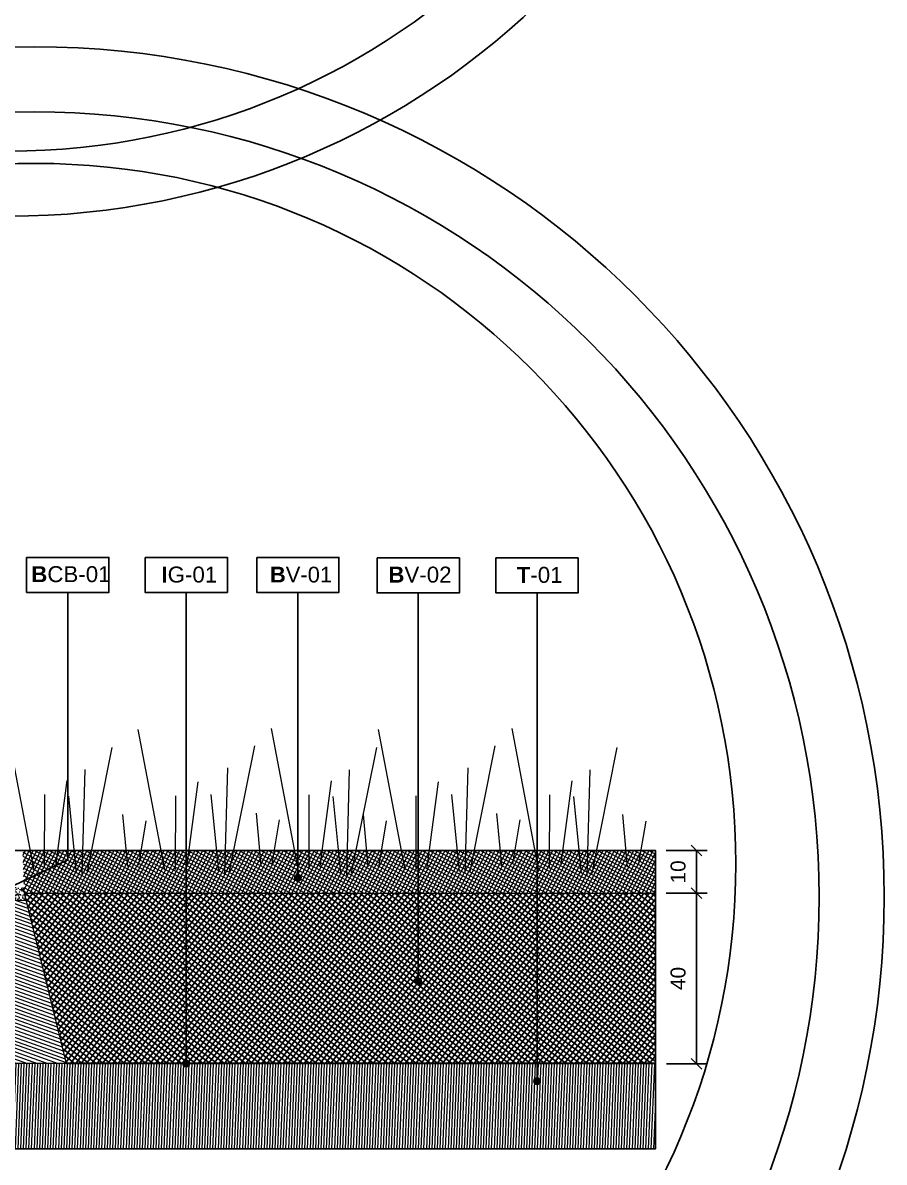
# Model space of a CAD drawing. Header units: metres. Extents: x -325 to 301, y -147 to 149.
# Drawn here: x 54.091 to 56.114, y 75.605 to 78.28 of the extents above; entities that cross this region are included whole.
import ezdxf

# ---------------------------------------------------------------- set-up
doc = ezdxf.new("R2010")
doc.units = ezdxf.units.M
doc.linetypes.add('ACAD_ISO03W100', pattern=[30, 12, -18])
doc.layers.get('Defpoints').update_dxf_attribs({"lineweight": 13})
for name, color, linetype, plot in [('-aux', 50, 'Continuous', False), ('-AUX-QAD', 5, 'Continuous', False), ('-AUX-TWQ', 1, 'Continuous', False), ('-AUX_MON', 3, 'Continuous', False)]:
    doc.layers.add(name, color=color, linetype=linetype, plot=plot)
doc.layers.add('0-TX-1_25', color=7, linetype='Continuous', true_color=0x3f4f7f)
for name, color, linetype in [('02-L-Geotextile', 32, 'Continuous'), ('1-SECCIÓ', 1, 'Continuous'), ('A-KEYPLAN_HATCH', 7, 'Continuous'), ('A_TEXT_2', 7, 'Continuous'), ('EIT_3 TR terra vegetal', 45, 'Continuous')]:
    doc.layers.add(name, color=color, linetype=linetype)
for name, color, linetype, lineweight, true_color in [('03-TR-Paviment_04_Dry Meadow', 7, 'Continuous', 5, 0xd8dd88), ('3-TR D formigó', 7, 'Continuous', 5, 0x666666), ('3-TR tot_u', 7, 'Continuous', 5, 0x787878)]:
    doc.layers.add(name, color=color, linetype=linetype, lineweight=lineweight, true_color=true_color)
for name, color, linetype, lineweight in [('1-CM', 7, 'Continuous', 0), ('3-TR Seleccionat', 44, 'Continuous', 0), ('3-TR-recebo', 252, 'Continuous', 0)]:
    doc.layers.add(name, color=color, linetype=linetype, lineweight=lineweight)
doc.styles.add('Arial_4', font='arial.ttf', dxfattribs={"height": 1.8})
doc.styles.get("Standard").update_dxf_attribs({"font": 'arial.ttf'})
doc.dimstyles.new('ISO-25', dxfattribs={"dimtxt": 0.1, "dimasz": 0.1, "dimexe": 0.1, "dimexo": 0.1, "dimgap": 0.1, "dimtad": 1, "dimdec": 0, "dimlfac": 100, "dimzin": 9, "dimtxsty": 'Standard', "dimblk": 'OBLIQUE', "dimcen": 0.1, "dimadec": 0, "dimazin": 0, "dimtfac": 1, "dimtdec": 0, "dimtmove": 0, "dimatfit": 3, "dimldrblk": 'OBLIQUE', "dimfxl": 1, "dimarcsym": 0})

# ---------------------------------------------------------------- blocks, each defined once
blk = doc.blocks.new('hatch keyplan 2')
at = {"layer": 'A-KEYPLAN_HATCH'}
blk.add_lwpolyline([(0, 0.005476596624248486), (0.012874798693294, 0.005476596623793739), (0.012874798693294, -2.273736754432321e-13), (0, 0)], close=True, dxfattribs=at)
blk = doc.blocks.new('hatch keyplan')
at = {"layer": 'A-KEYPLAN_HATCH'}
blk.add_blockref('hatch keyplan 2', (1.430579833341536, 0.8521467901477053), dxfattribs=at)
blk = doc.blocks.new('B-V01')
at = {"layer": 'A-KEYPLAN_HATCH'}
blk.add_blockref('hatch keyplan', (-1.430579833437449, -0.8521467901477053), dxfattribs=at)
at = {"layer": 'A_TEXT_2', "lineweight": 211, "insert": (-0.0007911714825610261, 0.004018987603517488), "char_height": 0.002458832335329342, "attachment_point": 1, "line_spacing_factor": 0.9385317878468563, "style": 'Arial_4'}
blk.add_mtext_dynamic_manual_height_columns('\\pi0.00285;{\\fArial|b1|i0|c0|p34;B}V-01', width=0.01456192034901793, gutter_width=0.015, heights=[0], dxfattribs=at)
blk = doc.blocks.new('B-V02')
at = {"layer": 'A-KEYPLAN_HATCH'}
blk.add_blockref('hatch keyplan', (-1.430579833341536, -0.8521467901477053), dxfattribs=at)
at = {"layer": 'A_TEXT_2', "insert": (-0.000797730798460905, 0.004122186061006561), "char_height": 0.0025, "attachment_point": 1}
blk.add_mtext_dynamic_manual_height_columns('\\pi0.00255;{\\fArial|b1|i0|c0|p34;B}V-02', width=0.01456192034901793, gutter_width=0.015, heights=[0], dxfattribs=at)
blk = doc.blocks.new('T-01')
at = {"layer": 'A-KEYPLAN_HATCH'}
blk.add_blockref('hatch keyplan', (-1.430579833341536, -0.8521467901477053), dxfattribs=at)
at = {"layer": 'A_TEXT_2', "insert": (-0.0007977306934924266, 0.004083503112212838), "char_height": 0.0025, "attachment_point": 1}
blk.add_mtext_dynamic_manual_height_columns('\\pi0.00405;{\\fArial|b1|i0|c0|p34;T}-01', width=0.01456192034901793, gutter_width=0.015, heights=[0], dxfattribs=at)
blk = doc.blocks.new('B-CB01')
at = {"layer": 'A-KEYPLAN_HATCH'}
blk.add_blockref('hatch keyplan', (-1.430579833341536, -0.8521467901477052), dxfattribs=at)
at = {"layer": 'A_TEXT_2', "insert": (-0.0007977308478921419, 0.004105509799023688), "char_height": 0.0025, "attachment_point": 1}
blk.add_mtext_dynamic_manual_height_columns('\\pi0.00152;{\\fArial|b1|i0|c0|p34;B}CB-01', width=0.01456192034901793, gutter_width=0.015, heights=[0], dxfattribs=at)
blk = doc.blocks.new('_Oblique')
at = {"color": 0, "lineweight": -2}
blk.add_line((-0.499999999995058, -0.4999999998130015), (0.500000000028669, 0.500000000163238), dxfattribs=at)
blk = doc.blocks.new('*D126')
at = {"layer": '0-TX-1_25', "color": 0, "lineweight": -2, "transparency": 16777216}
for p, q in [((55.60187119710345, 76.33629193681413), (55.69769369756117, 76.33629193681413)), ((55.67269369756117, 76.33629193681413), (55.67269369756117, 76.23629182395193)), ((55.60187119710159, 76.23629182395193), (55.69769369756117, 76.23629182395193))]:
    blk.add_line(p, q, dxfattribs=at)
at = {"layer": 'Defpoints', "color": 0, "transparency": 16777216}
for p in [(55.57687119710345, 76.33629193681413), (55.57687119710159, 76.23629182395193), (55.67269369756117, 76.23629182395193)]:
    blk.add_point(p, dxfattribs=at)
at = {"layer": '0-TX-1_25', "color": 0, "lineweight": -2, "transparency": 16777216, "xscale": 0.025, "yscale": 0.025, "zscale": 0.025}
for p, rotation in [((55.67269369756117, 76.33629193681413), 90), ((55.67269369756117, 76.23629182395193), 270)]:
    blk.add_blockref('_Oblique', p, dxfattribs=dict(at, rotation=rotation))
at = {"layer": '0-TX-1_25', "color": 0, "transparency": 16777216, "insert": (55.62982364299092, 76.286291880383), "char_height": 0.035, "attachment_point": 5, "rotation": 90}
blk.add_mtext('10', dxfattribs=at)
blk = doc.blocks.new('*D127')
at = {"layer": '0-TX-1_25', "color": 0, "lineweight": -2, "transparency": 16777216}
for p, q in [((55.60187119710159, 76.23629182395193), (55.69769369753526, 76.23629182395193)), ((55.67269369753527, 76.23629182395193), (55.67269369753527, 75.83592544677118)), ((55.60267001913897, 75.83592544677118), (55.69769369753526, 75.83592544677118))]:
    blk.add_line(p, q, dxfattribs=at)
at = {"layer": 'Defpoints', "color": 0, "transparency": 16777216}
for p in [(55.57687119710159, 76.23629182395193), (55.57767001913897, 75.83592544677118), (55.67269369753527, 75.83592544677118)]:
    blk.add_point(p, dxfattribs=at)
at = {"layer": '0-TX-1_25', "color": 0, "lineweight": -2, "transparency": 16777216, "xscale": 0.025, "yscale": 0.025, "zscale": 0.025}
for p, rotation in [((55.67269369753527, 76.23629182395193), 90), ((55.67269369753527, 75.83592544677118), 270)]:
    blk.add_blockref('_Oblique', p, dxfattribs=dict(at, rotation=rotation))
at = {"layer": '0-TX-1_25', "color": 0, "transparency": 16777216, "insert": (55.62982364296501, 76.03610863536153), "char_height": 0.035, "attachment_point": 5, "rotation": 90}
blk.add_mtext('40', dxfattribs=at)
blk = doc.blocks.new('POINT')
at = {"layer": '0-TX-1_25'}
h = blk.add_hatch(dxfattribs=at)
h.set_pattern_fill('ANGLE', color=256)
h.set_pattern_definition([(0, (-83.74681484067048, -12.72584030761209), (0, 6.985), [5.08, -1.905]), (90, (-83.74681484067048, -12.72584030761209), (-6.985, 4.277078946022131e-16), [5.08, -1.905])])
edge = h.paths.add_edge_path()
edge.add_arc((0, 0), 0.0075, 0, 360)
h = blk.add_hatch(color=256, dxfattribs=at)
h.dxf.hatch_style = 1
edge = h.paths.add_edge_path()
edge.add_arc((0, 0), 0.0075, 0, 360)
blk.add_circle((0, 0), 0.0075, dxfattribs=at)
blk = doc.blocks.new('*U460')
at = {"layer": '-aux'}
blk.add_lwpolyline([(0, 0.7000000000000028), (3, 0.7000000000000028), (3, 0), (0, 0), (0, 0.7000000000000028)], dxfattribs=at)
blk = doc.blocks.new('IG01')
at = {"layer": 'A-KEYPLAN_HATCH', "xscale": 10, "yscale": 10, "zscale": 10}
blk.add_blockref('hatch keyplan', (-14.30579833341537, -8.521467901477052), dxfattribs=at)
at = {"layer": 'A_TEXT_2', "insert": (-0.007977307986635651, 0.04045896306516727), "char_height": 0.025, "attachment_point": 1}
blk.add_mtext_dynamic_manual_height_columns('\\pi0.03354;{\\fArial|b1|i0|c0|p34;I}G-01', width=0.1456192034901793, gutter_width=0.15, heights=[0], dxfattribs=at)

msp = doc.modelspace()

# ---------------------------------------------------------------- hatches: boundary and pattern name
at = {"layer": '3-TR D formigó'}
h = msp.add_hatch(dxfattribs=at)
h.set_pattern_fill('_USER', color=256, scale=0.007999999999999998, angle=44.95705560414281, pattern_type=0)
h.set_pattern_definition([(340.503526240093, (121.0050117075292, 73.552778323254), (0.002669990753620204, 0.007541296266265012), [])])
h.paths.add_polyline_path([(54.09795997555178, 76.21949003000253), (53.78364773936083, 76.21980661973652), (53.69574271914598, 75.83660155143777), (54.19286502537857, 75.83668158679167)])
at = {"layer": '3-TR Seleccionat'}
h = msp.add_hatch(dxfattribs=at)
h.set_pattern_fill('ANSI31', color=256, scale=0.002, angle=222.6974262372799, style=0)
h.set_pattern_definition([(267.6974262372799, (-4.672257144630929, 0.909709689238289), (0.006344872955140943, -0.0002551218985525115), [])])
h.paths.add_polyline_path([(55.57687119709041, 75.6362919368187), (55.57687119709041, 75.83629191699622), (54.19286502537856, 75.83668158679167), (52.57687119709041, 75.8364214161328), (52.57687119709041, 75.6362919368187)])
at = {"layer": '3-TR tot_u'}
h = msp.add_hatch(dxfattribs=at)
h.set_pattern_fill('AR-CONC', color=256, scale=9e-05, angle=87.96384054767357)
h.set_pattern_definition([(137.9638405476736, (-30.49493803965695, 56.79816554526056), (0.002016187254351544, 0.01633529872031395), [0.0017145, -0.0188595]), (82.96384054767357, (-30.49493803965695, 56.79816554526056), (-0.01729695766913364, -0.002558959165420013), [0.0013716, -0.0150876525753]), (188.4152852476736, (-30.49477002453465, 56.79952681578081), (-0.01528076971584741, 0.0137763394867563), [0.001457100792, -0.016028122014]), (134.1480405476735, (-30.49950715290929, 56.79832798936585), (0.004648254920881775, 0.02424726987842958), [0.00257175, -0.02828925]), (184.5993981576736, (-30.49911980085468, 56.80034859347089), (-0.02149513942365251, 0.02214408052150933), [0.0021856520826, -0.0240422047344]), (79.14799171767356, (-30.49950715290929, 56.79832798936585), (-0.02149513942251312, 0.02214408052268224), [0.0020573970363, -0.0226313758728]), (108.9638405476736, (-30.49828365254356, 56.8005719349657), (0.009682876701379848, 0.01330966428679259), [0.0017145, -0.0188595]), (53.9638405476736, (-30.49828365254356, 56.8005719349657), (-0.01636882483718463, 0.006147651891906658), [0.0013716, -0.0150876]), (159.4152855476736, (-30.4974767461472, 56.80168107365558), (-0.006685948222392417, 0.01945731615133274), [0.001457100791999999, -0.01602809438399998]), (125.4638405476736, (-30.49493803965695, 56.79816554526056), (-0.007595272111717287, 0.0005481820016177333), [0, -0.01490472, 0, -0.0153162, 0, -0.01514475]), (95.46384054767354, (-30.49493803965695, 56.79816554526056), (-0.008796888419973944, 0.006330321837352056), [0, -0.00873252, 0, -0.01456182, 0, -0.005772150000000001]), (55.46384054767356, (-30.49511916483437, 56.79307098398419), (0.0009488419884976601, 0.01217712961764503), [0, -0.005715, 0, -0.0178308, 0, -0.0236601]), (45.46384054767357, (-30.49520038688702, 56.79078642735804), (-0.001813263874036823, 0.01340451553769956), [0, -0.0074295, 0, -0.01184148, 0, -0.0168021])])
h.paths.add_polyline_path([(54.09795535901837, 76.21949003465252), (54.09038000724313, 76.24946073996988), (53.79052457833816, 76.24979970623039), (53.78364378088335, 76.21980662372366)])
at = {"layer": '3-TR-recebo'}
h = msp.add_hatch(dxfattribs=at)
h.set_pattern_fill('_USER', color=256, scale=0.007999999999999998, angle=242.2467065932498, style=0, double=1, pattern_type=0)
h.set_pattern_definition([(242.2467065932498, (61.21312232490097, 76.7341942217064), (0.007079686976879393, -0.003725323114765254), []), (332.2467065932498, (61.21312232490097, 76.7341942217064), (0.003725323114765254, 0.007079686976879393), [])])
h.paths.add_polyline_path([(55.57687119709041, 76.2362918239519), (55.5768799790665, 76.33651034393769), (54.09063235025337, 76.33698184918376), (54.09368615540561, 76.23670939861469)])
at = {"layer": 'EIT_3 TR terra vegetal'}
h = msp.add_hatch(dxfattribs=at)
h.set_pattern_fill('_USER', color=256, scale=0.009999999999999998, angle=53.24670659324987, style=0, double=1, pattern_type=0)
h.set_pattern_definition([(53.24670659324985, (-243792.4684123536, 4607040.571295325), (-0.008012194191958385, 0.005983706562854524), []), (143.2467065932499, (-243792.4684123536, 4607040.571295325), (-0.005983706562854524, -0.008012194191958383), [])])
h.paths.add_polyline_path([(54.19286502537857, 75.83668158679167), (55.57687119709041, 75.83629191699622), (55.57687119709041, 76.2362918239519), (54.09368615540401, 76.236709398775)])

# ---------------------------------------------------------------- linework, layer by layer
at = {"layer": '-AUX-TWQ'}
for radius in [1.995641828128565, 1.842999188380055]:
    msp.add_circle((54.11819723954873, 76.22780100117352), radius, dxfattribs=at)
at = {"layer": '-AUX_MON'}
for centre, radius in [((54.05771303275419, 79.62252308974406), 1.796930445011648), ((54.05771303275419, 79.62252308974406), 1.644287805263133), ((54.12111349295417, 76.3052882102433), 1.644287805263133)]:
    msp.add_circle(centre, radius, dxfattribs=at)
at = {"layer": '0-TX-1_25'}
for points in [[(54.00650023767525, 76.22458299149548), (54.19620622239609, 76.31469620240205), (54.19620622239609, 76.94248474952317)], [(54.47452738965427, 76.9424847495239), (54.47452738965427, 75.83668158975154)], [(54.73672835982926, 76.27219504120285), (54.73672835982926, 76.94248474676955)], [(55.01947716166365, 76.94161048535409), (55.01947716166365, 76.02907962001268)], [(55.29843866391869, 76.94161048534954), (55.29843866391869, 75.79503873985664)]]:
    msp.add_lwpolyline(points, dxfattribs=at)
at = {"layer": '02-L-Geotextile', "linetype": 'ACAD_ISO03W100', "ltscale": 0.002, "const_width": 0.005}
msp.add_lwpolyline([(54.19286502464472, 75.83668158975154), (55.57687119709041, 75.83668158975154)], dxfattribs=at)
at = {"layer": '03-TR-Paviment_04_Dry Meadow'}
for points in [[(54.05289860606246, 76.62345446100954), (54.11543187597456, 76.2939789595421)], [(54.36060399755618, 76.62041432940933), (54.42313726747764, 76.29093882817453)], [(54.67408774161954, 76.62327956324954), (54.73662101153165, 76.2938040617821)], [(54.92544944849981, 76.62025529606194), (54.98798271887718, 76.29077979457578)], [(55.23893319302846, 76.62312052988342), (55.30146646248462, 76.29364502866734)], [(54.29999697922788, 76.57843371179081), (54.24081477359184, 76.28313564567841)], [(54.6347230616482, 76.58243023503451), (54.57554085694272, 76.28713216888468)], [(54.92118611387311, 76.57825881453351), (54.86200390869299, 76.28296074816977)], [(55.19956851304775, 76.58227120143576), (55.14038630696513, 76.28697313580734)], [(55.48603156528201, 76.57809978116741), (55.42684935964597, 76.28280171505502)], [(54.23632874268731, 76.52646656620601), (54.22945083058615, 76.27901387932569)], [(54.57105482555419, 76.5304630889657), (54.56417691392767, 76.28301040229933)], [(54.85751787778845, 76.52629166869737), (54.85063996616194, 76.27883898203098)], [(55.13590027697245, 76.53030405583225), (55.12902236580187, 76.28285136891452)], [(55.42236332966265, 76.52613263531256), (55.41548541757085, 76.27867994866489)], [(54.19374642825673, 76.50067178570025), (54.16718997074405, 76.30014197106021)], [(54.50145181928517, 76.49763165411876), (54.47489536178184, 76.29710183971136)], [(54.81493556381382, 76.50049688794024), (54.78837910584521, 76.29996707355157)], [(55.06629727070343, 76.49747262098529), (55.03974081319075, 76.29694280634526)], [(55.37978101522273, 76.50033785457414), (55.35322455678883, 76.29980804020417)], [(54.14138145567853, 76.46779945437144), (54.1409963570453, 76.29482666410559)], [(54.19765615383744, 76.46389495409625), (54.21594992512556, 76.2831931869702)], [(54.44908684811217, 76.46475932296647), (54.44870174946959, 76.29178653246797)], [(54.53238223716961, 76.46789147683724), (54.55067600801117, 76.2871897101952)], [(54.76257059171026, 76.46762455682538), (54.76218549214645, 76.29465176659694)], [(54.81884528940387, 76.4637200565689), (54.83713906070136, 76.2830182896755)], [(55.0139322990558, 76.46460028961907), (55.01354719994793, 76.29162749913928)], [(55.09722768765731, 76.4677324437412), (55.11552145942943, 76.28703067706172)], [(55.32741604265388, 76.46746552347798), (55.32703094402065, 76.29449273321212)], [(55.38369074081278, 76.46356102320279), (55.40198451164499, 76.28285925632811)], [(54.32516591341239, 76.42102675267581), (54.33633106922773, 76.29871523493148)], [(54.37961540563562, 76.40598242820248), (54.36209379078971, 76.30246400685081)], [(54.63864965747575, 76.42389198651603), (54.64981481374703, 76.30158046852033)], [(54.69309914969899, 76.40884766204267), (54.67557753484372, 76.30532924045836)], [(54.89001136484001, 76.420867719775), (54.90117652018071, 76.29855620181672)], [(54.94446085705389, 76.405823395069), (54.92693924220797, 76.30230497371736)], [(55.20349510797281, 76.42373295365262), (55.21466026423472, 76.30142143542429)], [(55.25794460065197, 76.40868862892793), (55.24042298626198, 76.3051702073249)], [(55.49915893928345, 76.42069620913983), (55.51032409509878, 76.29838469139548)], [(55.55360843150667, 76.4056518846665), (55.53608681620483, 76.30213346356618)]]:
    msp.add_lwpolyline(points, dxfattribs=at)
at = {"layer": '1-CM'}
for points in [[(55.57687119709041, 76.33629193747058), (54.09179587159042, 76.3362919368187)], [(54.09052475028291, 76.24946057634769), (54.19286502537857, 75.83668158679167), (53.69574271914598, 75.83660155143777)], [(53.78364378088335, 76.21980662372366), (54.09795535901837, 76.21949003465252)], [(54.09368615540401, 76.236709398775), (55.57687119710156, 76.2362918239519)], [(54.13829001610118, 76.05680463902785), (54.19286502537857, 75.83668158679167)], [(55.57687119709413, 75.83629191699622), (54.19286502537857, 75.83668158679167)]]:
    msp.add_lwpolyline(points, dxfattribs=at)
at = {"layer": '1-SECCIÓ'}
msp.add_line((55.57687119710342, 76.3362919368141), (55.57687119709041, 75.6362919368187), dxfattribs=at)

# ---------------------------------------------------------------- block references
at = {"layer": '-AUX-QAD'}
msp.add_blockref('*U460', (52.57687119709041, 75.6362919368187), dxfattribs=at)
at = {"layer": '0-TX-1_25'}
for name, p, xscale, yscale, zscale in [('B-CB01', (54.09964523219638, 76.94248474952316), 15, 15, 15), ('B-V01', (54.64016737090479, 76.94248474694419), 14.99999999999999, 14.99999999999999, 14.99999999999999), ('B-V02', (54.92291617146395, 76.94117335464807), 15, 15, 15), ('T-01', (55.20187767371898, 76.94117335464125), 15, 15, 15)]:
    msp.add_blockref(name, p, dxfattribs=dict(at, xscale=xscale, yscale=yscale, zscale=zscale))
for p in [(54.73672835982926, 76.27219504120285), (54.47452738965427, 75.83668158975154)]:
    msp.add_blockref('POINT', p, dxfattribs=at)
at = {"layer": '0-TX-1_25', "rotation": 357.69742623728}
for p in [(55.01947716166365, 76.02907962001268), (55.29843866391869, 75.79503873985664)]:
    msp.add_blockref('POINT', p, dxfattribs=at)
at = {"layer": '1-CM', "xscale": 1.5, "yscale": 1.5, "zscale": 1.5}
msp.add_blockref('IG01', (54.37796639945457, 76.9424847495256), dxfattribs=at)

# ---------------------------------------------------------------- dimensions: what is measured, and where the dimension line sits
at = {"layer": '0-TX-1_25'}
for base, p1, p2, picture, middle in [((55.67269369756117, 76.23629182395193), (55.57687119710342, 76.3362919368141), (55.57687119710156, 76.2362918239519), '*D126', (55.62982364299092, 76.286291880383)), ((55.67269369753527, 75.83592544677118), (55.57687119710156, 76.2362918239519), (55.57767001913894, 75.83592544677116), '*D127', (55.62982364296501, 76.03610863536153))]:
    dim = msp.add_linear_dim(base=base, p1=p1, p2=p2, angle=90, dimstyle='ISO-25', override={"dimtxt": 0.035, "dimasz": 0.025, "dimexe": 0.025, "dimexo": 0.025, "dimgap": 0.025, "dimblk1": 'Oblique', "dimblk2": 'Oblique', "dimsah": 1, "dimfxl": 0.1, "dimfxlon": 1, "dimarcsym": 1}, dxfattribs=at)
    dim.commit()
    dim.dimension.update_dxf_attribs({"geometry": picture, "text_midpoint": middle})

doc.saveas('drawing.dxf')
